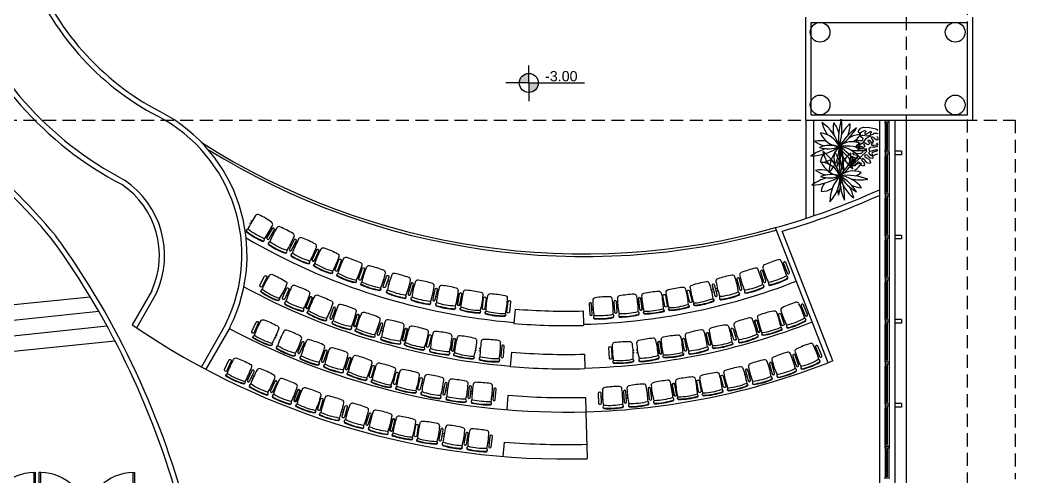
# Model space of a CAD drawing. Extents: x -30 to 1202, y 231 to 898.
# Drawn here: x 402.23 to 421.65, y 385.09 to 393.97 of the extents above; entities that cross this region are included whole.
import ezdxf

# ---------------------------------------------------------------- set-up
doc = ezdxf.new("R2010")
doc.units = 0
doc.header["$LTSCALE"] = 0.04
doc.linetypes.add('DASHED2', pattern=[9.525, 6.35, -3.175])
doc.layers.get('0').update_dxf_attribs({"linetype": 'CONTINUOUS'})
for name, color, linetype in [('0.1', 1, 'CONTINUOUS'), ('0.2', 2, 'CONTINUOUS'), ('0.3', 3, 'CONTINUOUS'), ('0.5', 5, 'CONTINUOUS'), ('cotas de nivel', 1, 'CONTINUOUS'), ('PISO', 1, 'CONTINUOUS'), ('PROYECCIÓN', 2, 'DASHED2')]:
    doc.layers.add(name, color=color, linetype=linetype)
doc.styles.add('STYLE2', font='arial.ttf')

# ---------------------------------------------------------------- blocks, each defined once
blk = doc.blocks.new('MHPLN017')
for p, q in [((0, 0.025), (0.022, 0.025)), ((0.413, 0.025), (0.435, 0.025)), ((0, -0.025), (0.024, -0.025)), ((0.411, -0.025), (0.435, -0.025))]:
    blk.add_line(p, q)
blk.add_lwpolyline([(0.483, 0.1, 1), (0.435, 0.1), (0.435, -0.1, 1), (0.483, -0.1)], format="xyb", close=True)
for points in [[(0.018, -0.173, 0.358162), (0.034, -0.207, 0.068778), (0.401, -0.207, 0.358162), (0.418, -0.173)], [(0.393, -0.198, 1), (0.393, -0.148, -0.068778), (0.043, -0.148, 1), (0.043, -0.198, 1)]]:
    blk.add_lwpolyline(points, format="xyb")
for centre, radius, start, end in [((0.078, 0.152), 0.05, 94.1817, 175.8183), ((0.218, -1.761), 1.968, 85.8183, 94.1817), ((0.358, 0.152), 0.05, 4.1817, 85.8183), ((1.991, 0.012), 1.968, 175.8183, 184.7722), ((-1.556, 0.012), 1.968, 355.2278, 4.1817), ((0.218, 1.118), 1.328, 262.131, 277.869)]:
    blk.add_arc(centre, radius, start, end)
blk = doc.blocks.new('puertadoblesemigiratoria')
at = {"layer": '0.2', "linetype": 'Continuous'}
for p, q in [((0.051, 1.894), (-0.849, 1.894)), ((-0.849, 1.864), (-0.849, 1.894)), ((0.051, 1.864), (-0.849, 1.864)), ((0, 1.929), (0.101, 1.929)), ((0.001, 1.929), (0.001, 1.909)), ((0.102, 1.929), (0.001, 1.929)), ((0.001, 1.909), (0.051, 1.909)), ((0.041, 1.909), (0.041, 1.894)), ((0.101, 1.909), (0.051, 1.909)), ((0.051, 1.894), (0.951, 1.894)), ((0.051, 1.864), (0.051, 1.894)), ((0.051, 1.864), (0.051, 1.894)), ((0.051, 1.864), (0.951, 1.864)), ((0.061, 1.909), (0.061, 1.894)), ((0.101, 1.929), (0.101, 1.909)), ((0.95, 1.864), (0.951, 1.894)), ((0.051, 0.065), (-0.849, 0.065)), ((-0.849, 0.065), (-0.849, 0.035)), ((0.051, 0.035), (-0.849, 0.035)), ((0.001, 0.02), (0.051, 0.02)), ((0.001, 0), (0.001, 0.02)), ((0.041, 0.02), (0.041, 0.035)), ((0.051, 0.065), (0.951, 0.065)), ((0.051, 0.065), (0.051, 0.035)), ((0.051, 0.065), (0.051, 0.035)), ((0.051, 0.035), (0.951, 0.035)), ((0.101, 0.02), (0.051, 0.02)), ((0.061, 0.02), (0.061, 0.035)), ((0.101, 0), (0.101, 0.02)), ((0.95, 0.065), (0.951, 0.035)), ((0, 0), (0.101, 0)), ((0.102, 0), (0.001, 0))]:
    blk.add_line(p, q, dxfattribs=at)
for centre, start, end in [((0.051, 1.864), 180, 270), ((0.051, 1.864), 270, 360), ((0.051, 0.065), 90, 180), ((0.051, 0.065), 0, 90)]:
    blk.add_arc(centre, 0.899, start, end, dxfattribs=at)
blk = doc.blocks.new('ARPLS004')
at = {"color": 0, "linetype": 'ByBlock'}
for centre, radius, start, end in [((0.826, 0.549), 0.983, 181.0347, 215.3335), ((-0.959, -0.037), 0.983, 16.0441, 35.3335), ((0.668, 0.085), 0.653, 145.5383, 164.4558), ((-0.514, 0.35), 0.653, 348.8253, 9.2585), ((0.077, 0.331), 0.355, 177.3463, 214.3867), ((-0.33, -0.003), 0.355, 53.6976, 81.4479), ((0.559, 0.191), 0.575, 162.7458, 201.4439), ((-0.525, 0.151), 0.575, 342.7458, 21.4439), ((-0.159, 0.394), 0.453, 293.8981, 354.104), ((0.474, -0.066), 0.453, 113.8981, 174.104), ((-0.2, 0.791), 0.841, 285.4903, 325.7263), ((0.719, -0.493), 0.841, 105.4903, 123.6876), ((-0.47, -0.542), 0.719, 46.5624, 90.8436), ((0.014, 0.7), 0.719, 226.5624, 270.8436), ((-0.221, -0.64), 0.667, 91.7019, 101.5379), ((-0.109, 0.634), 0.667, 248.4565, 281.5379), ((0.374, -0.475), 0.574, 78.242, 101.2871), ((0.141, 0.543), 0.574, 285.0191, 307.5292), ((-0.05, -0.971), 0.954, 85.5391, 114.6268), ((-0.373, 0.848), 0.954, 265.5391, 294.6268), ((0.164, -0.725), 0.719, 101.2054, 142.1916), ((-0.813, 0.489), 0.98, 302.4479, 328.7105), ((0.55, -0.846), 0.98, 122.4479, 148.7105), ((-0.548, 0.025), 0.574, 306.2366, 355.5237), ((-1.024, -0.161), 1.058, 337.9745, 7.6991), ((0.194, -1.317), 1.309, 73.8469, 97.4626), ((-0.677, -1.138), 1.321, 36.2562, 57.9103), ((1.089, 0.762), 1.321, 216.2562, 237.9103), ((-0.256, -0.271), 0.377, 335.5328, 41.9453), ((0.388, 1.238), 1.309, 253.8469, 277.4626), ((0.454, 0.313), 0.544, 246.3876, 271.4044), ((0.038, -0.563), 0.544, 37.7343, 66.5513), ((-0.544, 0.421), 0.719, 281.2054, 299.3927), ((0.364, -0.483), 0.574, 154.6443, 175.5237), ((1.005, -0.416), 1.058, 170.2861, 187.6991), ((0.367, -0.176), 0.377, 203.2839, 221.9453), ((0.589, 0.026), 0.566, 214.1854, 235.0337), ((-0.3, -0.484), 0.566, 4.6144, 28.6926)]:
    blk.add_arc(centre, radius, start, end, dxfattribs=at)

msp = doc.modelspace()

# ---------------------------------------------------------------- hatches: boundary and pattern name
at = {"layer": 'cotas de nivel'}
h = msp.add_hatch(color=256, dxfattribs=at)
h.paths.add_polyline_path([(412.122, 392.749), (412.122, 392.934, 0.414214), (411.937, 392.749)])
h.paths.add_polyline_path([(412.122, 392.749), (412.122, 392.564, 0.414214), (412.308, 392.749)])

# ---------------------------------------------------------------- linework, layer by layer
msp.add_lwpolyline([(418.883, 391.587), (418.905, 391.548)])
at = {"layer": '0.1'}
for p, q in [((419.126, 391.404), (419.126, 392.028)), ((419.126, 391.365), (419.126, 390.588)), ((419.126, 390.549), (419.126, 389.772)), ((419.126, 389.733), (419.126, 388.956)), ((419.126, 388.917), (419.126, 388.14)), ((411.854, 388.357), (411.831, 388.078)), ((413.18, 388.321), (413.188, 388.041)), ((419.126, 388.101), (419.126, 387.324)), ((411.785, 387.52), (411.762, 387.241)), ((419.126, 387.285), (419.126, 386.508)), ((406.739, 387.024), (406.76, 387.014)), ((406.76, 387.069), (406.78, 387.06)), ((407.134, 386.893), (407.154, 386.884)), ((408.12, 386.517), (408.099, 386.523)), ((411.716, 386.683), (411.693, 386.404)), ((408.502, 386.352), (408.48, 386.358)), ((408.517, 386.4), (408.495, 386.406)), ((419.126, 386.469), (419.126, 385.692)), ((410.455, 385.941), (410.477, 385.938)), ((410.455, 385.941), (410.477, 385.938)), ((410.447, 385.892), (410.47, 385.888)), ((410.447, 385.892), (410.47, 385.888)), ((410.852, 385.82), (410.875, 385.816)), ((410.852, 385.82), (410.875, 385.816)), ((410.862, 385.869), (410.884, 385.865)), ((410.862, 385.869), (410.884, 385.865)), ((411.641, 385.774), (411.618, 385.495)), ((411.641, 385.774), (411.618, 385.495)), ((419.126, 385.056), (419.126, 385.653))]:
    msp.add_line(p, q, dxfattribs=at)
for points in [[(409.355, 388.992, -1), (409.401, 388.977), (409.337, 388.788, -1), (409.292, 388.803)], [(407.409, 388.758, -1), (407.454, 388.74), (407.379, 388.555, -1), (407.335, 388.573)], [(411.721, 388.501, -1), (411.769, 388.496), (411.746, 388.297, -1), (411.698, 388.303)], [(413.344, 388.459, 1), (413.296, 388.456), (413.309, 388.256, 1), (413.357, 388.259)], [(408.363, 388.361, 1), (408.317, 388.377), (408.252, 388.189, 1), (408.297, 388.173)], [(409.286, 388.054, 1), (409.24, 388.07), (409.175, 387.881, 1), (409.22, 387.865)], [(410.176, 387.838, -1), (410.223, 387.827), (410.177, 387.633, -1), (410.131, 387.644)], [(410.176, 387.838, -1), (410.223, 387.827), (410.177, 387.633, -1), (410.131, 387.644)], [(415.153, 387.767, 1), (415.106, 387.757), (415.146, 387.561, 1), (415.193, 387.571)], [(406.78, 387.139, 1), (406.737, 387.159), (406.651, 386.979, 1), (406.695, 386.958)], [(407.229, 386.931, 1), (407.186, 386.951), (407.1, 386.771, 1), (407.144, 386.75)], [(410.007, 387.006, -1), (410.054, 386.996), (410.011, 386.801, -1), (409.964, 386.811)], [(410.007, 387.006, -1), (410.054, 386.996), (410.011, 386.801, -1), (409.964, 386.811)], [(408.074, 386.608, -1), (408.12, 386.595), (408.064, 386.403, -1), (408.018, 386.417)], [(408.548, 386.464, -1), (408.594, 386.451), (408.537, 386.259, -1), (408.491, 386.273)], [(410.457, 386.013, 1), (410.409, 386.022), (410.374, 385.825, 1), (410.422, 385.817)], [(410.457, 386.013, 1), (410.409, 386.022), (410.374, 385.825, 1), (410.422, 385.817)], [(410.944, 385.93, 1), (410.897, 385.939), (410.862, 385.742, 1), (410.909, 385.734)], [(410.944, 385.93, 1), (410.897, 385.939), (410.862, 385.742, 1), (410.909, 385.734)]]:
    msp.add_lwpolyline(points, format="xyb", close=True, dxfattribs=at)
for points in [[(406.694, 386.882, 0.358162), (406.695, 386.843, 0.068778), (407.026, 386.687, 0.358162), (407.056, 386.711)], [(407.023, 386.699, 1), (407.044, 386.744, -0.068778), (406.728, 386.894, 1), (406.706, 386.848, 1)], [(408.441, 386.216, -0.358162), (408.415, 386.187, -0.068778), (408.063, 386.291, -0.358162), (408.057, 386.329)], [(408.074, 386.298, -1), (408.088, 386.346, 0.068778), (408.424, 386.247, -1), (408.41, 386.199, -1)], [(410.438, 385.744, 0.358162), (410.448, 385.707, 0.068778), (410.809, 385.642, 0.358162), (410.832, 385.673)], [(410.438, 385.744, 0.358162), (410.448, 385.707, 0.068778), (410.809, 385.642, 0.358162), (410.832, 385.673)], [(410.803, 385.653, 1), (410.812, 385.702, -0.068778), (410.467, 385.764, 1), (410.458, 385.715, 1)], [(410.803, 385.653, 1), (410.812, 385.702, -0.068778), (410.467, 385.764, 1), (410.458, 385.715, 1)]]:
    msp.add_lwpolyline(points, format="xyb", dxfattribs=at)
for centre, radius, start, end in [((412.845, 400.386), 12.33, 239.7119, 265.2889), ((412.845, 400.386), 13.18, 241.6307, 265.2889), ((412.845, 400.386), 12.07, 265.2889, 271.5889), ((412.845, 400.386), 12.35, 265.2889, 271.5889), ((412.845, 400.386), 12.91, 265.2889, 271.5889), ((408.555, 386.207), 1.968, 150.5275, 159.4814), ((406.885, 387.151), 0.05, 68.891, 150.5275), ((406.194, 385.362), 1.968, 60.5275, 68.891), ((405.348, 387.722), 1.968, 329.937, 338.891), ((407.138, 387.032), 0.05, 338.891, 60.5275), ((407.427, 387.964), 1.328, 236.8525, 252.5905), ((410.005, 385.946), 1.968, 159.3553, 168.3092), ((408.21, 386.623), 0.05, 77.7187, 159.3553), ((407.802, 384.748), 1.968, 69.3553, 77.7187), ((406.604, 386.951), 1.968, 338.7648, 347.7187), ((408.478, 386.543), 0.05, 347.7187, 69.3553), ((408.615, 387.511), 1.328, 245.6557, 261.3937), ((412.413, 385.579), 1.968, 165.6913, 174.6453), ((412.413, 385.579), 1.968, 165.6913, 174.6453), ((410.554, 386.053), 0.05, 84.0548, 165.6913), ((410.554, 386.053), 0.05, 84.0548, 165.6913), ((410.356, 384.145), 1.968, 75.6913, 84.0548), ((410.356, 384.145), 1.968, 75.6913, 84.0548), ((408.922, 386.202), 1.968, 345.1009, 354.0548), ((408.922, 386.202), 1.968, 345.1009, 354.0548), ((410.83, 386.004), 0.05, 354.0548, 75.6913), ((410.83, 386.004), 0.05, 354.0548, 75.6913), ((412.845, 400.386), 14.662, 265.2889, 271.5889), ((410.862, 386.979), 1.328, 252.0041, 267.7421), ((410.862, 386.979), 1.328, 252.0041, 267.7421)]:
    msp.add_arc(centre, radius, start, end, dxfattribs=at)
at = {"layer": '0.2'}
for p, q in [((418.938, 392.028), (418.938, 382.808)), ((419.049, 391.963), (419.049, 391.443)), ((419.049, 391.963), (419.049, 391.275)), ((419.068, 391.963), (419.068, 391.443)), ((419.087, 391.963), (419.087, 391.443)), ((419.238, 392.028), (419.238, 377.43)), ((419.458, 392.028), (419.458, 377.43)), ((419.049, 390.627), (419.049, 391.327)), ((419.068, 391.327), (419.068, 390.627)), ((419.087, 391.327), (419.087, 390.627)), ((419.049, 389.811), (419.049, 390.511)), ((419.068, 390.511), (419.068, 389.811)), ((419.087, 390.511), (419.087, 389.811)), ((419.049, 388.995), (419.049, 389.695)), ((419.068, 389.695), (419.068, 388.995)), ((419.087, 389.695), (419.087, 388.995)), ((419.049, 388.179), (419.049, 388.879)), ((419.068, 388.879), (419.068, 388.179)), ((419.087, 388.879), (419.087, 388.179)), ((399.991, 388.225), (403.593, 388.597)), ((400.022, 387.927), (403.761, 388.313)), ((400.053, 387.628), (403.921, 388.028)), ((419.049, 387.363), (419.049, 388.063)), ((419.068, 388.063), (419.068, 387.363)), ((419.087, 388.063), (419.087, 387.363)), ((398.207, 387.136), (404.075, 387.742)), ((419.049, 386.547), (419.049, 387.247)), ((419.068, 387.247), (419.068, 386.547)), ((419.087, 387.247), (419.087, 386.547)), ((419.049, 385.731), (419.049, 386.431)), ((419.068, 386.431), (419.068, 385.731)), ((419.087, 386.431), (419.087, 385.731)), ((419.049, 385.615), (419.049, 385.095)), ((419.068, 385.615), (419.068, 385.095)), ((419.087, 385.615), (419.087, 385.095))]:
    msp.add_line(p, q, dxfattribs=at)
for centre, radius, start, end in [((393.529, 381.906), 12.162, 39.9561, 51.4654), ((393.544, 381.923), 12.237, 39.9087, 51.4321), ((2989.515, 72.61), 2586.107, 172.928469, 173.28596), ((2989.515, 72.61), 2586.107, 172.928469, 173.28596), ((389.958, 380.36), 15.93, 14.452, 35.9678), ((389.98, 380.363), 16.008, 13.9927, 36.0042)]:
    msp.add_arc(centre, radius, start, end, dxfattribs=at)
at = {"layer": '0.3'}
for p, q in [((419.049, 392.028), (419.049, 391.995)), ((419.049, 391.995), (419.12, 391.995)), ((419.049, 391.963), (419.049, 391.995)), ((419.049, 391.963), (419.087, 391.963)), ((419.087, 391.963), (419.087, 391.995)), ((419.12, 391.995), (419.12, 392.028)), ((419.087, 391.443), (419.049, 391.443)), ((419.049, 391.404), (419.049, 391.443)), ((419.126, 391.404), (419.049, 391.404)), ((419.049, 391.404), (419.049, 391.365)), ((419.087, 391.404), (419.087, 391.443)), ((419.126, 391.404), (419.126, 391.365)), ((419.126, 391.365), (419.049, 391.365)), ((419.049, 391.365), (419.049, 391.327)), ((419.087, 391.327), (419.049, 391.327)), ((419.087, 391.365), (419.087, 391.327)), ((419.087, 390.627), (419.049, 390.627)), ((419.049, 390.588), (419.049, 390.627)), ((419.087, 390.588), (419.087, 390.627)), ((419.126, 390.588), (419.049, 390.588)), ((419.049, 390.588), (419.049, 390.549)), ((419.049, 390.588), (419.049, 390.549)), ((419.126, 390.549), (419.049, 390.549)), ((419.049, 390.549), (419.049, 390.511)), ((419.087, 390.511), (419.049, 390.511)), ((419.087, 390.549), (419.087, 390.511)), ((419.126, 390.588), (419.126, 390.549)), ((419.087, 389.811), (419.049, 389.811)), ((419.049, 389.772), (419.049, 389.811)), ((419.126, 389.772), (419.049, 389.772)), ((419.049, 389.772), (419.049, 389.733)), ((419.049, 389.772), (419.049, 389.733)), ((419.126, 389.733), (419.049, 389.733)), ((419.049, 389.733), (419.049, 389.695)), ((419.087, 389.695), (419.049, 389.695)), ((419.087, 389.772), (419.087, 389.811)), ((419.087, 389.733), (419.087, 389.695)), ((419.126, 389.772), (419.126, 389.733)), ((419.087, 388.995), (419.049, 388.995)), ((419.049, 388.956), (419.049, 388.995)), ((419.126, 388.956), (419.049, 388.956)), ((419.049, 388.956), (419.049, 388.917)), ((419.049, 388.956), (419.049, 388.917)), ((419.126, 388.917), (419.049, 388.917)), ((419.049, 388.917), (419.049, 388.879)), ((419.087, 388.879), (419.049, 388.879)), ((419.087, 388.956), (419.087, 388.995)), ((419.087, 388.917), (419.087, 388.879)), ((419.126, 388.956), (419.126, 388.917)), ((419.087, 388.179), (419.049, 388.179)), ((419.049, 388.14), (419.049, 388.179)), ((419.126, 388.14), (419.049, 388.14)), ((419.049, 388.14), (419.049, 388.101)), ((419.049, 388.14), (419.049, 388.101)), ((419.126, 388.101), (419.049, 388.101)), ((419.049, 388.101), (419.049, 388.063)), ((419.087, 388.14), (419.087, 388.179)), ((419.087, 388.101), (419.087, 388.063)), ((419.126, 388.14), (419.126, 388.101)), ((419.087, 388.063), (419.049, 388.063)), ((419.087, 387.363), (419.049, 387.363)), ((419.049, 387.324), (419.049, 387.363)), ((419.126, 387.324), (419.049, 387.324)), ((419.049, 387.324), (419.049, 387.285)), ((419.049, 387.324), (419.049, 387.285)), ((419.087, 387.324), (419.087, 387.363)), ((419.126, 387.324), (419.126, 387.285)), ((419.126, 387.285), (419.049, 387.285)), ((419.049, 387.285), (419.049, 387.247)), ((419.087, 387.247), (419.049, 387.247)), ((419.087, 387.285), (419.087, 387.247)), ((419.087, 386.547), (419.049, 386.547)), ((419.049, 386.508), (419.049, 386.547)), ((419.087, 386.508), (419.087, 386.547)), ((419.126, 386.508), (419.049, 386.508)), ((419.049, 386.508), (419.049, 386.469)), ((419.049, 386.508), (419.049, 386.469)), ((419.126, 386.469), (419.049, 386.469)), ((419.049, 386.469), (419.049, 386.431)), ((419.087, 386.431), (419.049, 386.431)), ((419.087, 386.469), (419.087, 386.431)), ((419.126, 386.508), (419.126, 386.469)), ((419.087, 385.731), (419.049, 385.731)), ((419.049, 385.692), (419.049, 385.731)), ((419.049, 385.692), (419.049, 385.653)), ((419.049, 385.653), (419.049, 385.692)), ((419.049, 385.692), (419.126, 385.692)), ((419.126, 385.653), (419.049, 385.653)), ((419.049, 385.653), (419.049, 385.615)), ((419.087, 385.615), (419.049, 385.615)), ((419.087, 385.692), (419.087, 385.731)), ((419.087, 385.653), (419.087, 385.615)), ((419.126, 385.692), (419.126, 385.653)), ((419.126, 385.653), (419.126, 385.692)), ((419.087, 385.095), (419.049, 385.095)), ((419.049, 385.056), (419.049, 385.095)), ((419.087, 385.056), (419.087, 385.095))]:
    msp.add_line(p, q, dxfattribs=at)
at = {"layer": '0.5'}
for p, q in [((417.51, 392.028), (417.51, 394.028)), ((417.611, 392.129), (417.611, 393.926)), ((417.611, 393.926), (420.652, 393.926)), ((420.652, 392.129), (420.652, 393.926)), ((420.753, 392.028), (420.753, 394.028)), ((417.51, 392.028), (420.753, 392.028)), ((417.611, 392.129), (420.652, 392.129)), ((419.368, 391.422), (419.238, 391.422)), ((419.238, 391.422), (419.238, 391.352)), ((419.368, 391.422), (419.368, 391.352)), ((419.368, 391.352), (419.238, 391.352)), ((419.368, 389.789), (419.238, 389.789)), ((419.238, 389.789), (419.238, 389.719)), ((419.368, 389.719), (419.238, 389.719)), ((419.368, 389.789), (419.368, 389.719)), ((419.368, 388.156), (419.238, 388.156)), ((419.238, 388.156), (419.238, 388.085)), ((419.368, 388.085), (419.238, 388.085)), ((419.368, 388.156), (419.368, 388.085)), ((419.368, 386.523), (419.238, 386.523)), ((419.238, 386.523), (419.238, 386.452)), ((419.368, 386.523), (419.368, 386.452)), ((419.368, 386.452), (419.238, 386.452))]:
    msp.add_line(p, q, dxfattribs=at)
for centre in [(417.786, 393.734), (420.412, 393.734), (420.412, 393.734), (417.786, 392.321), (420.412, 392.321)]:
    msp.add_circle(centre, 0.192, dxfattribs=at)
at = {"layer": 'cotas de nivel'}
for q in [(412.122, 393.089), (411.676, 392.749), (413.203, 392.749), (412.122, 392.397)]:
    msp.add_line((412.122, 392.749), q, dxfattribs=at)
msp.add_circle((412.122, 392.749), 0.185, dxfattribs=at)
at = {"layer": 'PISO'}
for p, q in [((417.51, 392.028), (417.51, 390.118)), ((417.66, 392.028), (417.66, 390.168)), ((417.941, 387.314), (416.918, 389.938)), ((418.034, 387.351), (417.051, 389.872)), ((404.792, 388.71), (404.414, 388.051)), ((404.878, 388.661), (404.5, 388.001)), ((406.228, 388.057), (405.756, 387.234)), ((406.314, 388.008), (405.844, 387.187)), ((413.203, 387.481), (413.211, 387.202)), ((418.034, 387.351), (417.941, 387.314)), ((413.226, 386.642), (413.234, 386.362)), ((413.234, 386.362), (413.26, 385.451))]:
    msp.add_line(p, q, dxfattribs=at)
for points in [[(418.905, 391.823), (418.884, 391.847), (418.877, 391.851), (418.749, 391.877), (418.747, 391.877), (418.629, 391.884), (418.624, 391.883), (418.562, 391.864), (418.555, 391.859), (418.525, 391.816), (418.528, 391.799), (418.549, 391.782), (418.564, 391.781), (418.602, 391.803), (418.605, 391.804), (418.658, 391.823), (418.676, 391.811), (418.676, 391.801), (418.669, 391.79), (418.654, 391.781), (418.657, 391.757), (418.67, 391.753), (418.68, 391.755), (418.722, 391.783), (418.723, 391.783), (418.759, 391.809), (418.778, 391.806), (418.784, 391.796), (418.778, 391.777), (418.763, 391.77), (418.756, 391.753), (418.759, 391.747), (418.776, 391.74), (418.813, 391.755), (418.817, 391.757), (418.835, 391.773), (418.844, 391.776), (418.884, 391.776), (418.89, 391.774), (418.905, 391.766)], [(418.889, 391.71), (418.903, 391.693), (418.906, 391.686), (418.911, 391.66), (418.908, 391.65), (418.899, 391.639), (418.881, 391.637), (418.84, 391.668), (418.84, 391.668), (418.807, 391.694), (418.795, 391.697), (418.788, 391.694), (418.781, 391.674), (418.8, 391.65), (418.8, 391.649), (418.82, 391.621), (418.818, 391.604), (418.806, 391.593), (418.787, 391.594), (418.761, 391.622), (418.757, 391.626), (418.731, 391.636), (418.714, 391.629), (418.713, 391.626), (418.717, 391.612), (418.742, 391.59), (418.745, 391.577), (418.74, 391.558), (418.723, 391.549), (418.692, 391.561), (418.689, 391.563), (418.658, 391.584), (418.639, 391.58), (418.632, 391.568), (418.633, 391.553), (418.649, 391.534), (418.652, 391.522), (418.647, 391.507), (418.632, 391.498), (418.604, 391.505), (418.601, 391.506), (418.58, 391.516), (418.567, 391.516), (418.54, 391.498), (418.537, 391.496), (418.525, 391.482), (418.508, 391.48), (418.488, 391.495), (418.486, 391.512), (418.51, 391.55), (418.516, 391.555), (418.541, 391.565), (418.544, 391.587), (418.528, 391.599), (418.512, 391.598), (418.506, 391.593), (418.485, 391.599), (418.485, 391.6), (418.486, 391.611), (418.5, 391.633), (418.514, 391.639), (418.556, 391.63), (418.56, 391.63), (418.605, 391.634), (418.617, 391.645), (418.62, 391.668), (418.611, 391.682), (418.591, 391.687), (418.583, 391.692), (418.575, 391.704), (418.583, 391.724), (418.613, 391.732), (418.618, 391.732), (418.701, 391.724), (418.704, 391.724), (418.758, 391.733)], [(418.767, 391.714), (418.671, 391.664), (418.666, 391.659), (418.602, 391.574), (418.598, 391.57), (418.524, 391.52)], [(418.816, 391.581), (418.791, 391.57), (418.786, 391.565), (418.781, 391.558), (418.792, 391.538), (418.821, 391.539), (418.821, 391.539), (418.884, 391.544), (418.898, 391.534), (418.9, 391.522), (418.89, 391.507), (418.865, 391.502), (418.862, 391.501), (418.816, 391.502), (418.814, 391.501), (418.764, 391.493), (418.757, 391.489), (418.736, 391.468), (418.734, 391.454), (418.745, 391.43), (418.759, 391.423), (418.811, 391.436), (418.812, 391.436), (418.884, 391.458), (418.899, 391.451), (418.901, 391.447), (418.894, 391.431), (418.867, 391.418), (418.864, 391.417), (418.823, 391.407), (418.82, 391.406), (418.798, 391.393), (418.793, 391.376), (418.806, 391.349), (418.822, 391.343), (418.874, 391.364), (418.875, 391.364), (418.905, 391.374)], [(418.753, 391.415), (418.734, 391.397), (418.731, 391.382), (418.734, 391.375), (418.738, 391.37), (418.768, 391.35), (418.77, 391.349), (418.807, 391.333), (418.814, 391.32), (418.813, 391.295), (418.799, 391.283), (418.764, 391.288), (418.757, 391.291), (418.728, 391.321), (418.727, 391.321), (418.708, 391.342), (418.702, 391.346), (418.672, 391.353), (418.659, 391.348), (418.651, 391.336), (418.653, 391.319), (418.686, 391.293), (418.687, 391.292), (418.733, 391.266), (418.738, 391.261), (418.763, 391.219), (418.764, 391.209), (418.759, 391.19), (418.743, 391.182), (418.701, 391.195), (418.696, 391.199), (418.655, 391.248), (418.654, 391.249), (418.624, 391.278), (418.608, 391.28), (418.6, 391.276), (418.594, 391.262), (418.598, 391.243), (418.602, 391.236), (418.633, 391.208), (418.637, 391.201), (418.646, 391.159), (418.645, 391.152), (418.641, 391.139), (418.623, 391.132), (418.594, 391.145), (418.589, 391.15), (418.567, 391.186), (418.563, 391.19), (418.535, 391.209), (418.519, 391.208), (418.495, 391.186), (418.493, 391.183), (418.471, 391.146), (418.461, 391.139), (418.409, 391.135), (418.405, 391.135), (418.385, 391.14), (418.378, 391.161), (418.406, 391.196), (418.409, 391.199), (418.453, 391.229), (418.459, 391.237), (418.461, 391.249), (418.427, 391.257), (418.422, 391.257), (418.384, 391.251), (418.378, 391.251), (418.377, 391.251), (418.37, 391.27), (418.384, 391.294), (418.397, 391.3), (418.457, 391.295), (418.46, 391.295), (418.506, 391.303), (418.515, 391.321), (418.51, 391.331), (418.502, 391.337), (418.475, 391.344), (418.474, 391.344), (418.435, 391.35), (418.425, 391.368), (418.433, 391.386), (418.446, 391.394), (418.492, 391.387), (418.566, 391.376), (418.574, 391.377), (418.612, 391.397), (418.618, 391.414), (418.617, 391.416), (418.608, 391.423), (418.566, 391.435), (418.563, 391.435), (418.541, 391.436), (418.529, 391.446), (418.526, 391.457), (418.538, 391.473), (418.584, 391.474), (418.585, 391.474), (418.692, 391.469)], [(418.695, 391.427), (418.43, 391.173)]]:
    msp.add_lwpolyline(points, dxfattribs=at)
for points in [[(415.732, 388.825, 1), (415.686, 388.812), (415.739, 388.619, 1), (415.785, 388.632)], [(416.978, 388.241, -1), (417.023, 388.256), (417.084, 388.065, -1), (417.038, 388.051)], [(416.05, 387.957, -1), (416.095, 387.971), (416.156, 387.781, -1), (416.11, 387.766)], [(416.379, 387.173, 1), (416.333, 387.16), (416.386, 386.967, 1), (416.432, 386.98)], [(413.475, 386.723, -1), (413.523, 386.725), (413.53, 386.525, -1), (413.482, 386.523)]]:
    msp.add_lwpolyline(points, format="xyb", close=True, dxfattribs=at)
for centre, radius, start, end in [((407.372, 396.839), 5.338, 200.263, 242.5165), ((407.372, 396.839), 5.238, 200.263, 242.5165), ((407.372, 396.839), 6.737, 200.263, 242.5165), ((407.372, 396.839), 6.837, 200.263, 242.5165), ((403.505, 389.408), 3.139, 333.6809, 62.4081), ((403.505, 389.408), 3.039, 333.6198, 62.4081), ((413.195, 403.269), 13.841, 237.476, 285.6046), ((413.195, 403.269), 13.891, 238.23, 285.608), ((403.278, 389.399), 1.763, 335.538, 55.9937), ((403.278, 389.399), 1.663, 335.538, 55.9937), ((413.195, 403.269), 13.841, 285.6046, 294.5131), ((413.195, 403.269), 13.941, 286.0585, 294.3258), ((412.845, 400.386), 12.33, 271.5889, 291.2963), ((412.845, 400.386), 13.18, 271.5889, 291.2963), ((412.845, 400.386), 14.942, 235.6486, 271.5889), ((412.845, 400.386), 14.03, 242.1886, 271.5889), ((412.845, 400.386), 14.03, 271.5889, 291.2963), ((412.845, 400.386), 13.19, 265.2889, 271.5889), ((412.845, 400.386), 13.75, 265.2889, 271.5889)]:
    msp.add_arc(centre, radius, start, end, dxfattribs=at)
at = {"layer": 'PROYECCIÓN'}
for p, q in [((420.652, 376.546), (420.652, 433.288)), ((419.458, 394.028), (419.458, 392.028)), ((388.962, 392.028), (421.575, 392.028)), ((421.575, 392.028), (421.575, 385.053)), ((421.575, 392.028), (421.575, 385.053))]:
    msp.add_line(p, q, dxfattribs=at)

# ---------------------------------------------------------------- block references
at = {"layer": '0.1'}
for p, rotation in [((406.708, 390.054), 329.4252224840213), ((407.126, 389.808), 333.0266551641655), ((407.558, 389.588), 335.6873859078529), ((409.387, 388.878), 343.4090067158946), ((409.852, 388.739), 347.0104393960389), ((407.427, 388.654), 337.873047554625), ((410.324, 388.63), 349.6711701397263), ((410.324, 388.63), 349.6711701397263), ((413.833, 388.404), 6.487878161863518), ((408.334, 388.276), 342.226861559715), ((413.349, 388.371), 3.827147418176037), ((409.267, 387.968), 346.5865150331927), ((407.27, 387.79), 336.5469898269345), ((410.203, 387.736), 350.8642867263966), ((410.203, 387.736), 350.8642867263966), ((407.716, 387.597), 340.1484225070786), ((411.156, 387.574), 355.1466952026259), ((411.156, 387.574), 355.1466952026259), ((408.171, 387.433), 342.8091532507661), ((410.042, 386.9), 348.6783190755037), ((410.042, 386.9), 348.6783190755037), ((407.185, 386.848), 338.031136674351), ((410.518, 386.805), 352.2797517556478), ((410.518, 386.805), 352.2797517556478), ((410.998, 386.74), 354.9404824993353), ((410.998, 386.74), 354.9404824993353), ((408.571, 386.357), 342.324652168694), ((409.029, 386.218), 345.6465747993471), ((410.923, 385.839), 353.1949926766569), ((410.923, 385.839), 353.1949926766569)]:
    msp.add_blockref('MHPLN017', p, dxfattribs=dict(at, rotation=rotation))
at = {"layer": '0.1', "xscale": -1}
for p, rotation in [((408.394, 389.217), 336.4966566112961), ((408.847, 389.045), 339.1573873549835), ((409.311, 388.901), 342.7588200351278), ((407.367, 388.682), 332.2585730044399), ((408.272, 388.299), 336.6182264779176), ((411.23, 388.472), 350.502841615555), ((411.23, 388.472), 350.502841615555), ((411.711, 388.414), 353.1635723592425), ((411.711, 388.414), 353.1635723592425), ((414.746, 388.514), 7.319549637692147), ((415.223, 388.598), 9.980280381379627), ((409.203, 387.987), 340.9720404830077), ((407.218, 387.814), 335.4670589874931), ((410.156, 387.746), 345.3316939564854), ((411.108, 387.58), 349.6141024327147), ((411.108, 387.58), 349.6141024327147), ((415.123, 387.665), 7.492219824232658), ((409.046, 387.15), 341.3362248122306), ((406.691, 387.074), 335.9215582715537), ((409.512, 387.016), 343.9969555559181), ((409.986, 386.912), 347.5983882360623), ((408.052, 386.518), 340.2150737658967), ((409.916, 386.008), 347.7634916432065), ((410.388, 385.927), 351.0854142738596)]:
    msp.add_blockref('MHPLN017', p, dxfattribs=dict(at, rotation=rotation))
at = {"layer": '0.2', "rotation": 90.00000052939443}
for p in [(402.569, 384.229), (404.498, 384.229)]:
    msp.add_blockref('puertadoblesemigiratoria', p, dxfattribs=at)
at = {"layer": 'PISO'}
for name, p, rotation in [('ARPLS004', (418.138, 391.487), 90), ('ARPLS004', (418.154, 390.921), 90), ('MHPLN017', (416.703, 388.999), 20.49406316612238), ('MHPLN017', (415.772, 388.731), 14.23189974229078), ('MHPLN017', (416.243, 388.85), 17.83333242243498), ('MHPLN017', (417.053, 388.167), 21.66223776082537), ('MHPLN017', (416.13, 387.887), 17.38446606762159), ('MHPLN017', (415.17, 387.674), 13.02481259414392), ('MHPLN017', (414.215, 387.536), 8.742404117914528), ('MHPLN017', (417.331, 387.367), 21.66223776082537), ('MHPLN017', (416.874, 387.209), 19.00150701713797), ('MHPLN017', (416.406, 387.08), 15.40007433699377), ('MHPLN017', (414.02, 386.657), 6.891809721699031), ('MHPLN017', (414.5, 386.715), 9.552540465386512), ('MHPLN017', (413.535, 386.629), 3.290377041554828)]:
    msp.add_blockref(name, p, dxfattribs=dict(at, rotation=rotation))
at = {"layer": 'PISO', "xscale": -1}
for p, rotation in [((415.695, 388.712), 13.58171306152383), ((417.008, 388.152), 16.12964499091427), ((416.066, 387.871), 11.7699915174366), ((414.167, 387.531), 3.209811348003422), ((415.88, 386.945), 10.71871081740824), ((416.35, 387.065), 14.32014349755237), ((415.404, 386.855), 8.057980073720765)]:
    msp.add_blockref('MHPLN017', p, dxfattribs=dict(at, rotation=rotation))

# ---------------------------------------------------------------- texts
at = {"layer": 'cotas de nivel', "style": 'STYLE2'}
msp.add_text('-3.00', height=0.1985, dxfattribs=at).set_placement((412.438, 392.781))

doc.saveas('drawing.dxf')
